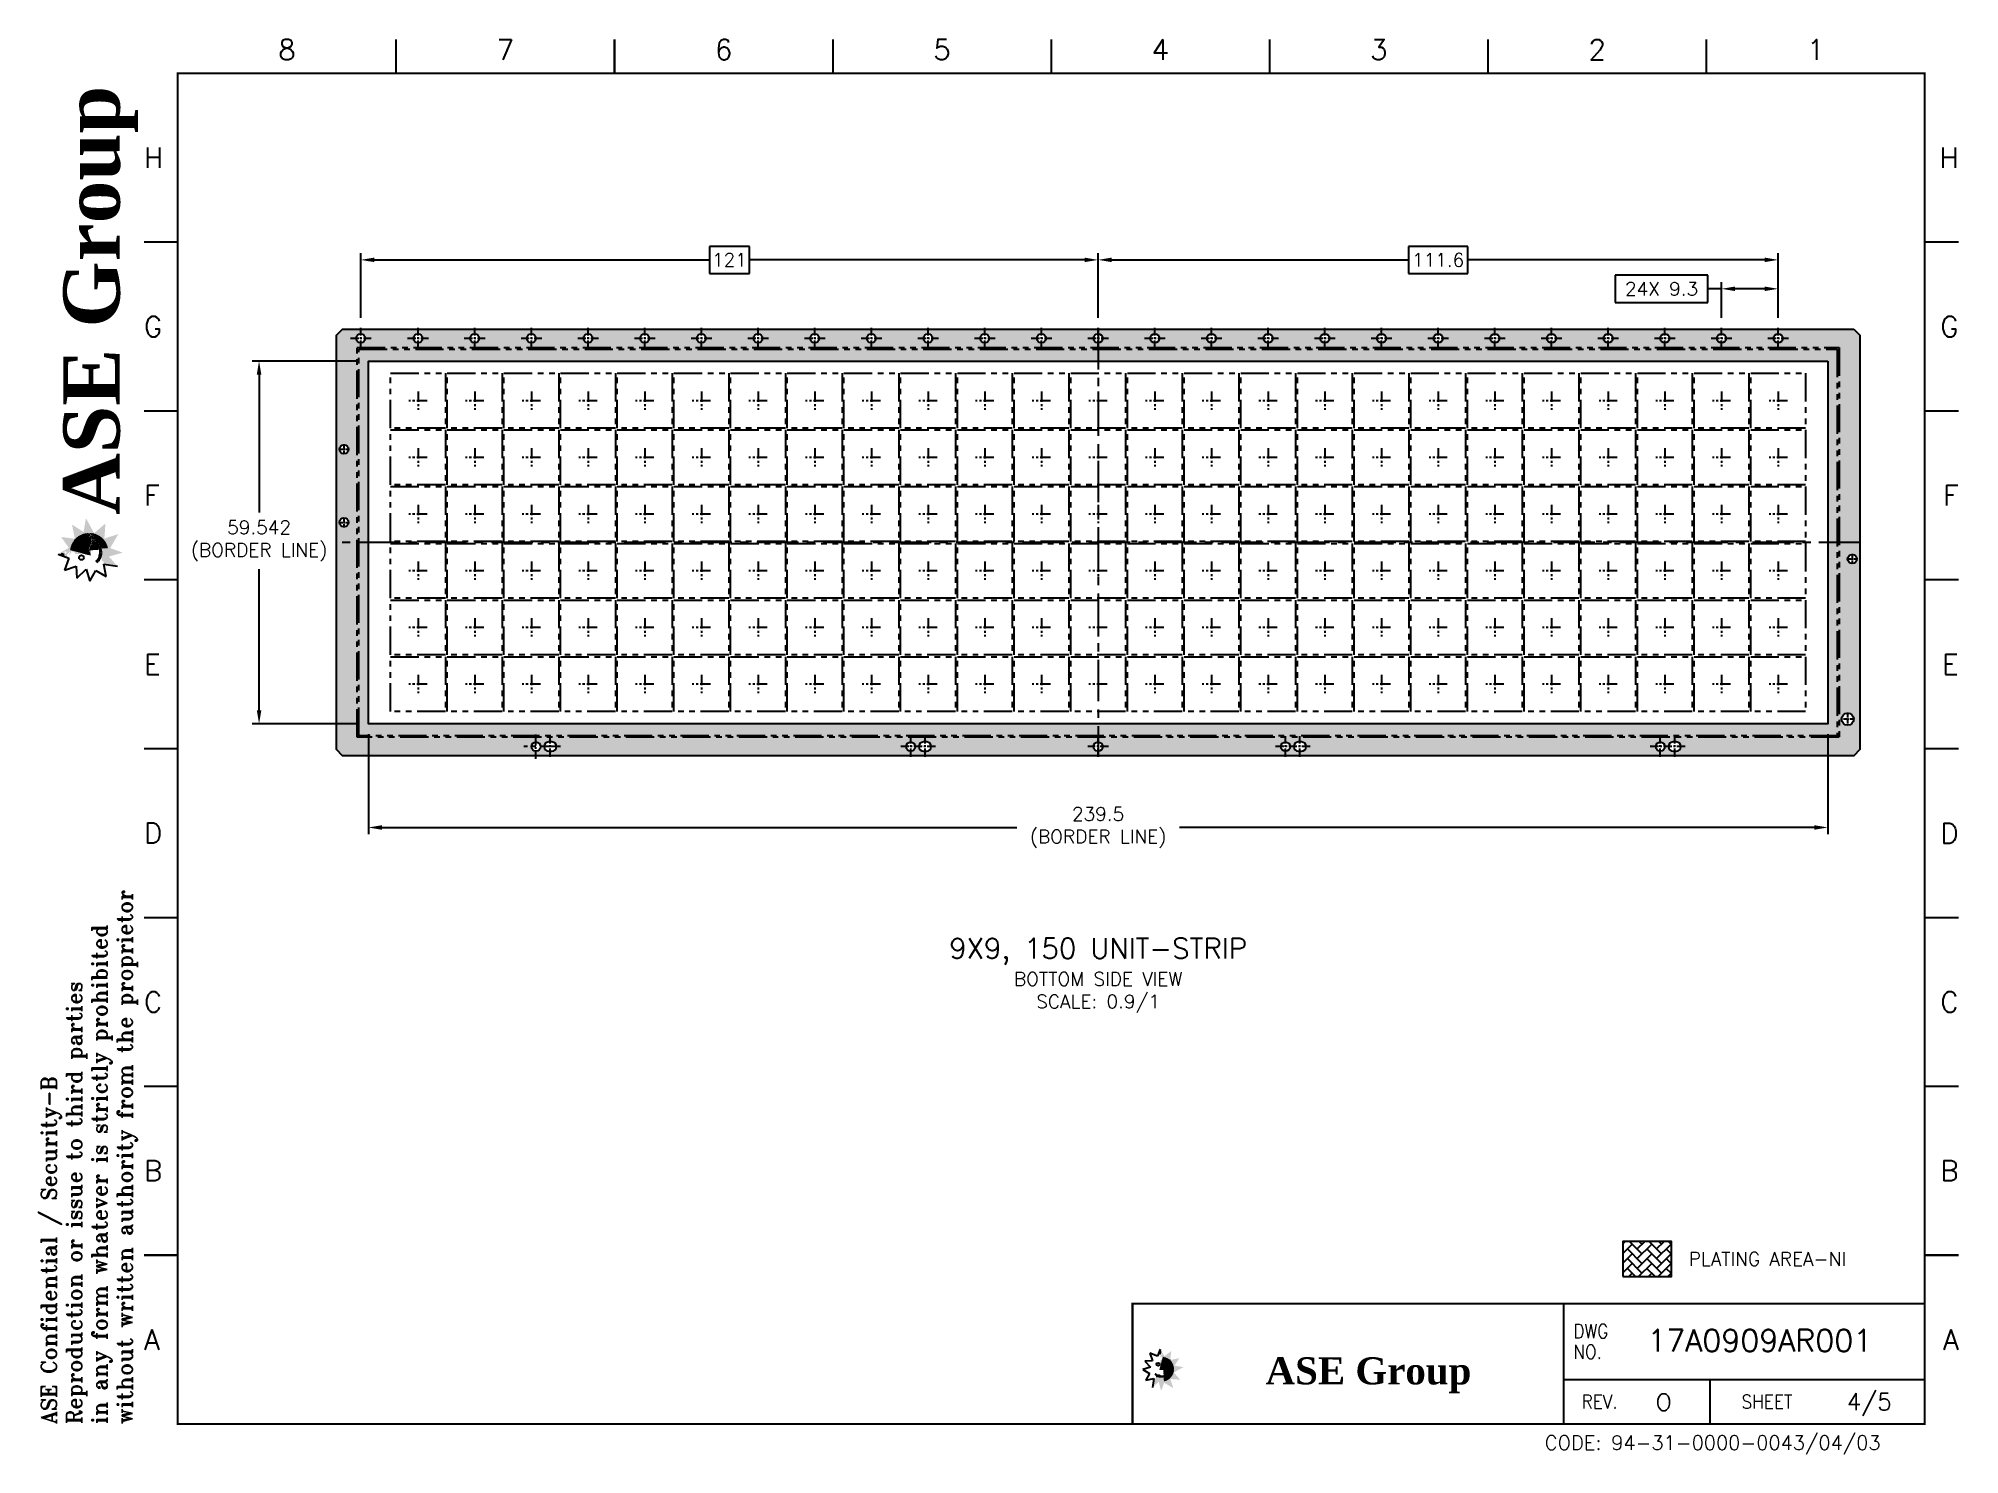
# Paper-space layout '4 (BTW view).' of a CAD drawing. Header units: millimetres. Extents: x -21 to 263, y -5 to 205.
# The model-space entities are those that its viewports show. They can reach past a viewport. Long polylines and large blocks are cut down to what shows.
import ezdxf
from ezdxf.enums import TextEntityAlignment as Align

# ---------------------------------------------------------------- set-up
doc = ezdxf.new("R2010")
doc.units = ezdxf.units.MM
doc.header["$LTSCALE"] = 0.3
doc.linetypes.add('CENTER', pattern=[14.705263, 9.190789, -1.838158, 1.838158, -1.838158])
doc.linetypes.add('PHANTOM', pattern=[2.5, 1.25, -0.25, 0.25, -0.25, 0.25, -0.25])
for name, color, linetype in [('Border Line', 4, 'Continuous'), ('CENTER', 2, 'CENTER'), ('DIM', 3, 'Continuous'), ('FORMAT', 7, 'Continuous'), ('PKG', 4, 'PHANTOM'), ('PLATING', 40, 'Continuous'), ('TEXT', 4, 'Continuous')]:
    doc.layers.add(name, color=color, linetype=linetype)
doc.layers.add('MOLD', color=1, linetype='PHANTOM', plot=False)
doc.layers.add('VPORT', color=4, linetype='Continuous', plot=False)
doc.layers.get('VPORT').freeze()
doc.styles.add('ROMANS', font='romans')
doc.styles.add('ROMANT', font='romant')
doc.styles.add('SIMPLEX', font='simplex')
doc.styles.get("Standard").update_dxf_attribs({"font": 'simplex.shx'})
doc.dimstyles.get("Standard").update_dxf_attribs({"dimscale": 0, "dimtxt": 2, "dimasz": 2, "dimexe": 1, "dimexo": 1.5, "dimgap": 1, "dimtad": 0, "dimtih": 1, "dimtoh": 1, "dimdec": 3, "dimdsep": 46, "dimtxsty": 'Standard', "dimcen": 1, "dimclrd": 256, "dimclre": 256, "dimclrt": 2, "dimadec": 0, "dimazin": 0, "dimtfac": 1, "dimtdec": 3, "dimtofl": 0, "dimtmove": 0, "dimatfit": 3, "dimfxl": 0, "dimtolj": 1, "dimtzin": 0, "dimlwd": -1, "dimlwe": -1, "dimarcsym": 0})
pattern_1 = [(0, (152.257417, -7.83374), (0.01524, 0.03048), [0, -0.03048])]
pattern_2 = [(0, (152.257417, -7.83374), (0.015875, 0.03175), [0, -0.03175])]
pattern_3 = [(0, (152.257417, -7.83374), (0.0127, 0.0254), [0, -0.0254])]
pattern_4 = [(0, (152.257417, -7.83374), (0.01397, 0.02794), [0, -0.02794])]
pattern_5 = [(90, (11.62025, 139.579948), (-0.047269075, 0.02363454), [0, -0.047269075])]
pattern_6 = [(90, (11.62025, 139.57995), (-0.04923862, 0.02461931), [0, -0.04923862])]
pattern_7 = [(90, (11.62025, 139.579948), (-0.039390896, 0.01969545), [0, -0.039390896])]
pattern_8 = [(90, (11.62025, 139.579948), (-0.043329986, 0.02166499), [0, -0.043329986])]

# ---------------------------------------------------------------- blocks, each defined once
blk = doc.blocks.new('PAGE')
at = {"layer": 'FORMAT'}
h = blk.add_hatch(dxfattribs=at)
h.set_pattern_fill('DOTS', scale=0.630254, angle=90, style=0)
h.set_pattern_definition(pattern_7)
h.paths.add_polyline_path([(-17.23, 131.01), (-16.09, 129.42), (-17.68, 128.48), (-17.38, 128.37), (-17.28, 128.52), (-17.17, 128.68), (-16.97, 128.68), (-16.91, 128.57), (-16.77, 128.57), (-16.77, 128.14), (-16.29, 127.96), (-16.24, 128.15), (-16.38, 128.15), (-16.33, 128.26), (-16.38, 128.37), (-16.24, 128.57), (-16.09, 128.66), (-15.98, 128.85), (-15.89, 128.7), (-15.96, 128.61), (-16.02, 128.52), (-16.02, 128.39), (-15.91, 128.39), (-15.89, 128.57), (-15.78, 128.63), (-15.8, 128.72), (-15.78, 128.83), (-15.76, 128.99), (-15.67, 128.99), (-15.67, 128.79), (-15.63, 128.68), (-15.52, 128.85), (-15.43, 128.88), (-15.36, 128.81), (-15.32, 128.77), (-15.25, 128.74), (-15.19, 128.68), (-15.16, 128.52), (-14.74, 128.5), (-14.24, 128.48), (-14.24, 128.57), (-14.27, 128.64), (-15.9, 129.08, -0.857176), (-10.32, 129.34), (-11.26, 129.29, -0.188594), (-11.32, 127.9), (-11.24, 127.71), (-11.1, 127.55), (-11.24, 127.55), (-11.21, 127.42), (-10.95, 127.44), (-10.93, 127.31), (-11.04, 127.2), (-10.91, 127.22), (-10.91, 127.07), (-10.71, 127.07), (-10.63, 126.94), (-8.89, 126.69), (-10.17, 128.13), (-8.13, 128.7), (-9.98, 129.38), (-8.77, 131.45), (-10.84, 130.78), (-10.68, 133.02), (-12.34, 131.58), (-13.56, 133.79), (-13.91, 131.75), (-15.62, 132.85), (-15.19, 130.75)])
h.paths.add_polyline_path([(-16.64, 128.92), (-16.53, 128.85), (-16.44, 128.79), (-16.4, 128.7), (-16.53, 128.61), (-16.53, 128.59), (-16.58, 128.52), (-16.66, 128.61), (-16.69, 128.66), (-16.75, 128.81)], flags=16)
h = blk.add_hatch(dxfattribs=at)
h.set_pattern_fill('DOTS', color=12, scale=0.756305, angle=90, style=0)
h.set_pattern_definition(pattern_5)
h.paths.add_polyline_path([(-15.9, 129.08), (-12.89, 128.26), (-12.92, 128.76), (-13.11, 128.88), (-13.11, 128.99), (-13.02, 128.96), (-13.02, 129.21), (-13.2, 129.14), (-13.18, 129.27), (-13.09, 129.27), (-13.07, 129.41), (-13.24, 129.41), (-13.22, 129.49), (-13.13, 129.52), (-13.05, 129.6), (-12.91, 129.6), (-12.8, 129.69), (-12.87, 130), (-12.8, 130.07), (-12.76, 130.36), (-12.69, 130.44), (-12.69, 130.66), (-12.74, 130.84), (-12.67, 130.88), (-12.78, 130.97), (-12.91, 130.88), (-12.85, 131), (-13.16, 131.04), (-13.02, 131.15), (-12.87, 131.22), (-12.82, 131.44), (-12.91, 131.48), (-13.02, 131.53), (-13.09, 131.46), (-13.22, 131.48), (-13.2, 131.33), (-13.33, 131.37), (-13.5, 131.58, 0.341598)])
h.paths.add_polyline_path([(-14.32, 129.76, -1), (-14.32, 129.25, -1)], flags=16)
h.paths.add_polyline_path([(-13.75, 130.22), (-13.62, 130.24), (-13.57, 130.22), (-13.57, 130.05), (-13.68, 130.13)], flags=16)
h.paths.add_polyline_path([(-13.46, 130.55), (-13.46, 130.66), (-13.33, 130.66), (-13.33, 130.51)], flags=16)
h.paths.add_polyline_path([(-13.18, 129.98), (-13.11, 130.09), (-13.05, 130), (-13.07, 129.94)], flags=16)
h = blk.add_hatch(dxfattribs=at)
h.set_pattern_fill('DOTS', color=40, scale=0.787818, angle=90, style=0)
h.set_pattern_definition(pattern_6)
h.paths.add_polyline_path([(-13.75, 130.22), (-13.68, 130.13), (-13.57, 130.05), (-13.57, 130.22), (-13.62, 130.24)])
h.paths.add_polyline_path([(-13.46, 130.66), (-13.46, 130.55), (-13.33, 130.51), (-13.33, 130.66)])
h.paths.add_polyline_path([(-13.11, 130.09), (-13.18, 129.98), (-13.07, 129.94), (-13.05, 130)])
h.paths.add_polyline_path([(-12.03, 130.66), (-12.03, 130.53), (-11.85, 130.58), (-11.9, 130.6)])
h = blk.add_hatch(dxfattribs=at)
h.set_pattern_fill('DOTS', color=30, scale=0.819331, angle=90, style=0)
h.set_pattern_definition([(90, (11.62025, 139.57995), (-0.051208165, 0.02560408), [0, -0.051208165])])
h.paths.add_polyline_path([(-12.8, 129.69), (-12.91, 129.6), (-13.05, 129.6), (-13.13, 129.52), (-13.22, 129.49), (-13.24, 129.41), (-13.07, 129.41), (-13.09, 129.27), (-13.18, 129.27), (-13.2, 129.14), (-13.02, 129.21), (-13.02, 128.96), (-13.11, 128.99), (-13.11, 128.88), (-12.92, 128.76), (-12.95, 129.18), (-12.92, 129.19), (-12.87, 129.34), (-12.6, 129.3), (-12.34, 129.27), (-12.38, 129.41), (-12.36, 129.63), (-12.36, 129.83), (-12.49, 129.94), (-12.48, 130.08, 0.016332), (-12.57, 130.12), (-12.54, 130.16), (-12.69, 130.36), (-12.63, 130.44), (-12.49, 130.44), (-12.52, 130.58), (-12.16, 130.6), (-12.07, 130.71), (-12.49, 130.69), (-12.49, 131), (-12.6, 131.11), (-12.54, 131.17), (-12.52, 131.44), (-12.65, 131.46), (-12.65, 131.57, 0.07598), (-13.5, 131.58), (-13.33, 131.37), (-13.2, 131.33), (-13.22, 131.48), (-13.09, 131.46), (-13.02, 131.53), (-12.91, 131.48), (-12.82, 131.44), (-12.87, 131.22), (-13.02, 131.15), (-13.16, 131.04), (-12.85, 131), (-12.91, 130.88), (-12.78, 130.97), (-12.67, 130.88), (-12.74, 130.84), (-12.69, 130.66), (-12.69, 130.44), (-12.76, 130.36), (-12.8, 130.07), (-12.87, 130)])
h = blk.add_hatch(dxfattribs=at)
h.set_pattern_fill('DOTS', color=42, scale=0.787818, angle=90, style=0)
h.set_pattern_definition(pattern_6)
h.paths.add_polyline_path([(-11.28, 129.29), (-10.32, 129.34, 0.31333), (-12.65, 131.57), (-12.65, 131.46), (-12.52, 131.44), (-12.54, 131.17), (-12.6, 131.11), (-12.49, 131), (-12.49, 130.69), (-12.07, 130.71), (-12.16, 130.6), (-12.52, 130.58), (-12.49, 130.44), (-12.63, 130.44), (-12.69, 130.36), (-12.54, 130.16), (-12.34, 130.4, -0.208057)])
h.paths.add_polyline_path([(-11.85, 130.58), (-12.03, 130.53), (-12.03, 130.66), (-11.9, 130.6)], flags=16)
h = blk.add_hatch(dxfattribs=at)
h.set_pattern_fill('DOTS', color=76, scale=0.756305, angle=90, style=0)
h.set_pattern_definition(pattern_5)
h.paths.add_polyline_path([(-16.97, 128.68), (-17.17, 128.68), (-17.28, 128.52), (-17.38, 128.37), (-16.77, 128.14), (-16.77, 128.57), (-16.91, 128.57)])
h = blk.add_hatch(dxfattribs=at)
h.set_pattern_fill('DOTS', scale=0.69328, angle=90, style=0)
h.set_pattern_definition(pattern_8)
h.paths.add_polyline_path([(-14.63, 129.71), (-14.74, 129.52), (-14.55, 129.39, -0.551209), (-14.32, 129.76, -0.138441), (-14.19, 129.72), (-14.21, 129.85), (-14.44, 129.87)])
h = blk.add_hatch(dxfattribs=at)
h.set_pattern_fill('DOTS', scale=0.630254, angle=90, style=0)
h.set_pattern_definition(pattern_7)
h.paths.add_polyline_path([(-14.32, 129.25, 1), (-14.32, 129.76, 1)])
h = blk.add_hatch(dxfattribs=at)
h.set_pattern_fill('DOTS', color=42, scale=0.787818, angle=90, style=0)
h.set_pattern_definition(pattern_6)
h.paths.add_polyline_path([(-12.48, 130.08), (-12.49, 129.94), (-12.36, 129.83), (-12.36, 129.63), (-12.38, 129.41), (-12.34, 129.27), (-12.6, 129.3), (-12.87, 129.34), (-12.92, 129.19), (-11.71, 129.26, 0.184125)])
h = blk.add_hatch(dxfattribs=at)
h.set_pattern_fill('DOTS', scale=0.630254, angle=90, style=0)
h.set_pattern_definition(pattern_7)
h.paths.add_polyline_path([(-11.71, 129.26), (-11.28, 129.29, 0.208057), (-12.34, 130.4), (-12.57, 130.12, -0.201062)])
h = blk.add_hatch(dxfattribs=at)
h.set_pattern_fill('DOTS', color=12, scale=0.756305, angle=90, style=0)
h.set_pattern_definition(pattern_5)
h.paths.add_polyline_path([(-11.28, 128.52), (-11.32, 128.66), (-11.37, 128.68), (-11.46, 128.63), (-11.46, 128.5)])
h.paths.add_polyline_path([(-11.52, 127.54), (-11.73, 128.14, -0.134281), (-12.23, 127.46), (-11.91, 127.14, 0.073255)])
h = blk.add_hatch(dxfattribs=at)
h.set_pattern_fill('DOTS', color=40, scale=0.787818, angle=90, style=0)
h.set_pattern_definition(pattern_6)
h.paths.add_polyline_path([(-12.1, 130.11), (-12.05, 130), (-11.92, 129.98), (-11.92, 130), (-11.96, 130.05), (-12.01, 130.09)])
h = blk.add_hatch(dxfattribs=at)
h.set_pattern_fill('DOTS', color=30, scale=0.69328, angle=90, style=0)
h.set_pattern_definition(pattern_8)
h.paths.add_polyline_path([(-11.52, 128.48), (-11.65, 128.46, -0.051444), (-11.73, 128.14), (-11.52, 127.54, 0.004412), (-11.5, 127.57), (-11.52, 127.88), (-11.59, 127.97), (-11.63, 128.3), (-11.41, 128.19), (-11.46, 128.39)])
h = blk.add_hatch(dxfattribs=at)
h.set_pattern_fill('DOTS', color=42, scale=0.787818, angle=90, style=0)
h.set_pattern_definition(pattern_6)
h.paths.add_polyline_path([(-11.72, 129.26, -0.125982), (-11.65, 128.46), (-11.52, 128.48), (-11.46, 128.39), (-11.41, 128.19), (-11.63, 128.3), (-11.59, 127.97), (-11.52, 127.88), (-11.5, 127.57, 0.240124), (-11.26, 129.29)])
h.paths.add_polyline_path([(-11.37, 128.68), (-11.32, 128.66), (-11.28, 128.52), (-11.46, 128.5), (-11.46, 128.63)], flags=16)
h = blk.add_hatch(dxfattribs=at)
h.set_pattern_fill('DOTS', scale=0.4064, style=0)
h.set_pattern_definition(pattern_3)
h.paths.add_polyline_path([(146.73, 10.77), (145.71, 10.03), (145.1, 11.06), (145.03, 10.87), (145.13, 10.8), (145.23, 10.73), (145.23, 10.6), (145.16, 10.56), (145.16, 10.48), (144.88, 10.48), (144.77, 10.16), (144.89, 10.13), (144.89, 10.22), (144.96, 10.19), (145.03, 10.22), (145.16, 10.13), (145.21, 10.03), (145.34, 9.96), (145.24, 9.91), (145.18, 9.95), (145.13, 9.99), (145.04, 9.99), (145.04, 9.92), (145.16, 9.91), (145.2, 9.84), (145.26, 9.85), (145.33, 9.84), (145.43, 9.82), (145.43, 9.76), (145.3, 9.76), (145.23, 9.74), (145.34, 9.66), (145.36, 9.61), (145.31, 9.56), (145.28, 9.54), (145.27, 9.49), (145.23, 9.45), (145.13, 9.44), (145.11, 9.17), (145.1, 8.84), (145.16, 8.84), (145.2, 8.86), (145.49, 9.91, -0.857176), (145.66, 6.31), (145.62, 6.92, -0.188594), (144.72, 6.96), (144.6, 6.9), (144.5, 6.82), (144.5, 6.9), (144.42, 6.89), (144.43, 6.72), (144.34, 6.71), (144.27, 6.78), (144.29, 6.69), (144.19, 6.69), (144.19, 6.56), (144.1, 6.52), (143.95, 5.39), (144.87, 6.22), (145.24, 4.9), (145.68, 6.09), (147.02, 5.31), (146.58, 6.65), (148.03, 6.55), (147.1, 7.62), (148.52, 8.4), (147.21, 8.63), (147.92, 9.73), (146.56, 9.45)])
h.paths.add_polyline_path([(145.38, 10.39), (145.34, 10.32), (145.3, 10.26), (145.24, 10.23), (145.18, 10.32), (145.17, 10.32), (145.13, 10.35), (145.18, 10.4), (145.21, 10.42), (145.31, 10.46)], flags=16)
h = blk.add_hatch(dxfattribs=at)
h.set_pattern_fill('DOTS', color=76, scale=0.48768, style=0)
h.set_pattern_definition(pattern_1)
h.paths.add_polyline_path([(145.23, 10.6), (145.23, 10.73), (145.13, 10.8), (145.03, 10.87), (144.88, 10.48), (145.16, 10.48), (145.16, 10.56)])
h = blk.add_hatch(dxfattribs=at)
h.set_pattern_fill('DOTS', color=12, scale=0.48768, style=0)
h.set_pattern_definition(pattern_1)
h.paths.add_polyline_path([(145.49, 9.91), (144.96, 7.97), (145.28, 7.99), (145.36, 8.11), (145.43, 8.11), (145.41, 8.06), (145.57, 8.06), (145.53, 8.17), (145.61, 8.16), (145.61, 8.1), (145.7, 8.09), (145.7, 8.2), (145.75, 8.18), (145.77, 8.13), (145.83, 8.07), (145.83, 7.99), (145.88, 7.91), (146.08, 7.96), (146.12, 7.91), (146.31, 7.89), (146.37, 7.84), (146.51, 7.84), (146.62, 7.87), (146.65, 7.83), (146.71, 7.9), (146.65, 7.99), (146.72, 7.94), (146.75, 8.14), (146.82, 8.06), (146.86, 7.96), (147.01, 7.93), (147.04, 7.99), (147.06, 8.06), (147.02, 8.1), (147.04, 8.18), (146.94, 8.17), (146.96, 8.26), (147.1, 8.37, 0.341598)])
h.paths.add_polyline_path([(145.92, 8.9, -1), (145.6, 8.9, -1)], flags=16)
h.paths.add_polyline_path([(146.22, 8.53), (146.24, 8.44), (146.22, 8.41), (146.11, 8.41), (146.17, 8.48)], flags=16)
h.paths.add_polyline_path([(146.44, 8.34), (146.51, 8.34), (146.51, 8.26), (146.41, 8.26)], flags=16)
h.paths.add_polyline_path([(146.07, 8.16), (146.14, 8.11), (146.08, 8.07), (146.04, 8.09)], flags=16)
h = blk.add_hatch(dxfattribs=at)
h.set_pattern_fill('DOTS', scale=0.4064, style=0)
h.set_pattern_definition(pattern_3)
h.paths.add_polyline_path([(145.6, 8.9, 1), (145.92, 8.9, 1)])
h = blk.add_hatch(dxfattribs=at)
h.set_pattern_fill('DOTS', scale=0.44704, style=0)
h.set_pattern_definition(pattern_4)
h.paths.add_polyline_path([(145.9, 9.1), (145.77, 9.17), (145.69, 9.04, -0.551209), (145.92, 8.9, -0.138441), (145.9, 8.81), (145.98, 8.82), (146, 8.97)])
h = blk.add_hatch(dxfattribs=at)
h.set_pattern_fill('DOTS', color=40, scale=0.508, style=0)
h.set_pattern_definition(pattern_2)
h.paths.add_polyline_path([(146.22, 8.53), (146.17, 8.48), (146.11, 8.41), (146.22, 8.41), (146.24, 8.44)])
h.paths.add_polyline_path([(146.51, 8.34), (146.44, 8.34), (146.41, 8.26), (146.51, 8.26)])
h.paths.add_polyline_path([(146.14, 8.11), (146.07, 8.16), (146.04, 8.09), (146.08, 8.07)])
h.paths.add_polyline_path([(146.51, 7.42), (146.42, 7.42), (146.45, 7.3), (146.47, 7.33)])
h = blk.add_hatch(dxfattribs=at)
h.set_pattern_fill('DOTS', color=12, scale=0.48768, style=0)
h.set_pattern_definition(pattern_1)
h.paths.add_polyline_path([(145.13, 6.93), (145.21, 6.96), (145.23, 6.99), (145.2, 7.05), (145.11, 7.05)])
h.paths.add_polyline_path([(144.49, 7.09), (144.88, 7.22, -0.134281), (144.44, 7.55), (144.24, 7.34, 0.073255)])
h = blk.add_hatch(dxfattribs=at)
h.set_pattern_fill('DOTS', color=30, scale=0.44704, style=0)
h.set_pattern_definition(pattern_4)
h.paths.add_polyline_path([(145.1, 7.09), (145.09, 7.17, -0.051444), (144.88, 7.22), (144.49, 7.09, 0.004412), (144.51, 7.07), (144.71, 7.09), (144.77, 7.13), (144.99, 7.16), (144.91, 7.02), (145.04, 7.05)])
h = blk.add_hatch(dxfattribs=at)
h.set_pattern_fill('DOTS', color=42, scale=0.508, style=0)
h.set_pattern_definition(pattern_2)
h.paths.add_polyline_path([(145.6, 7.22, -0.125982), (145.09, 7.17), (145.1, 7.09), (145.04, 7.05), (144.91, 7.02), (144.99, 7.16), (144.77, 7.13), (144.71, 7.09), (144.51, 7.07, 0.240124), (145.62, 6.92)])
h.paths.add_polyline_path([(145.23, 6.99), (145.21, 6.96), (145.13, 6.93), (145.11, 7.05), (145.2, 7.05)], flags=16)
h = blk.add_hatch(dxfattribs=at)
h.set_pattern_fill('DOTS', color=30, scale=0.52832, style=0)
h.set_pattern_definition([(0, (152.257417, -7.83374), (0.01651, 0.03302), [0, -0.03302])])
h.paths.add_polyline_path([(145.88, 7.91), (145.83, 7.99), (145.83, 8.07), (145.77, 8.13), (145.75, 8.18), (145.7, 8.2), (145.7, 8.09), (145.61, 8.1), (145.61, 8.16), (145.53, 8.17), (145.57, 8.06), (145.41, 8.06), (145.43, 8.11), (145.36, 8.11), (145.28, 7.99), (145.55, 8.01), (145.56, 7.99), (145.65, 7.96), (145.63, 7.79), (145.61, 7.62), (145.7, 7.64), (145.84, 7.63), (145.97, 7.63), (146.04, 7.72), (146.13, 7.7, 0.016332), (146.16, 7.76), (146.18, 7.74), (146.31, 7.84), (146.37, 7.8), (146.37, 7.72), (146.45, 7.73), (146.47, 7.5), (146.54, 7.45), (146.52, 7.72), (146.72, 7.72), (146.79, 7.79), (146.84, 7.74), (147.01, 7.73), (147.02, 7.81), (147.09, 7.82, 0.07598), (147.1, 8.37), (146.96, 8.26), (146.94, 8.17), (147.04, 8.18), (147.02, 8.1), (147.06, 8.06), (147.04, 7.99), (147.01, 7.93), (146.86, 7.96), (146.82, 8.06), (146.75, 8.14), (146.72, 7.94), (146.65, 7.99), (146.71, 7.9), (146.65, 7.83), (146.62, 7.87), (146.51, 7.84), (146.37, 7.84), (146.31, 7.89), (146.12, 7.91), (146.08, 7.96)])
h = blk.add_hatch(dxfattribs=at)
h.set_pattern_fill('DOTS', color=42, scale=0.508, style=0)
h.set_pattern_definition(pattern_2)
h.paths.add_polyline_path([(146.13, 7.7), (146.04, 7.72), (145.97, 7.63), (145.84, 7.63), (145.7, 7.64), (145.61, 7.62), (145.63, 7.79), (145.65, 7.96), (145.56, 7.99), (145.6, 7.21, 0.184125)])
h = blk.add_hatch(dxfattribs=at)
h.set_pattern_fill('DOTS', scale=0.4064, style=0)
h.set_pattern_definition(pattern_3)
h.paths.add_polyline_path([(145.6, 7.21), (145.62, 6.93, 0.208057), (146.34, 7.62), (146.16, 7.76, -0.201062)])
h = blk.add_hatch(dxfattribs=at)
h.set_pattern_fill('DOTS', color=42, scale=0.508, style=0)
h.set_pattern_definition(pattern_2)
h.paths.add_polyline_path([(145.62, 6.93), (145.66, 6.31, 0.31333), (147.09, 7.82), (147.02, 7.81), (147.01, 7.73), (146.84, 7.74), (146.79, 7.79), (146.72, 7.72), (146.52, 7.72), (146.54, 7.45), (146.47, 7.5), (146.45, 7.73), (146.37, 7.72), (146.37, 7.8), (146.31, 7.84), (146.18, 7.74), (146.34, 7.62, -0.208057)])
h.paths.add_polyline_path([(146.45, 7.3), (146.42, 7.42), (146.51, 7.42), (146.47, 7.33)], flags=16)
h = blk.add_hatch(dxfattribs=at)
h.set_pattern_fill('DOTS', color=40, scale=0.508, style=0)
h.set_pattern_definition(pattern_2)
h.paths.add_polyline_path([(146.15, 7.46), (146.08, 7.43), (146.07, 7.35), (146.08, 7.35), (146.11, 7.37), (146.14, 7.4)])
at = {"layer": 'FORMAT', "color": 7}
for p, q in [((-15.19, 130.75), (-15.2, 130.75)), ((-17.68, 128.48), (-16.07, 127.88)), ((-16.07, 127.88), (-16.75, 126.11)), ((-16.75, 126.11), (-15, 126.72)), ((-15, 126.72), (-14.9, 124.93)), ((-14.9, 124.93), (-13.52, 126.27)), ((-13.52, 126.27), (-13.01, 124.48)), ((-13.01, 124.48), (-12.12, 126.05)), ((-12.12, 126.05), (-10.56, 125.19)), ((-10.94, 126.98), (-8.89, 126.69)), ((-10.56, 125.19), (-10.94, 126.98)), ((-8.89, 126.69), (-8.9, 126.69)), ((143.97, 9.33), (142.81, 9.27)), ((142.81, 9.27), (143.68, 8.38)), ((143.57, 10.46), (143.97, 9.33)), ((144.71, 10.02), (143.57, 10.46)), ((145.1, 11.06), (144.71, 10.02)), ((146.56, 9.45), (146.57, 9.46)), ((143.68, 8.38), (142.52, 8.05)), ((142.52, 8.05), (143.53, 7.47)), ((143.53, 7.47), (142.98, 6.47)), ((142.98, 6.47), (144.13, 6.71)), ((144.13, 6.71), (143.95, 5.39)), ((143.95, 5.39), (143.95, 5.4))]:
    blk.add_line(p, q, dxfattribs=at)
at = {"layer": 'FORMAT'}
for p, q in [((141, 17.78), (141, 0)), ((204.66, 17.78), (204.66, 0)), ((204.66, 6.6), (258, 6.6)), ((226.25, 6.6), (226.25, 0))]:
    blk.add_line(p, q, dxfattribs=at)
at = {"layer": 'FORMAT', "const_width": 0.3}
for points in [[(32.25, 199.5), (32.25, 204.5)], [(64.5, 199.5), (64.5, 204.5)], [(96.75, 199.5), (96.75, 204.5)], [(129, 199.5), (129, 204.5)], [(161.25, 199.5), (161.25, 204.5)], [(193.5, 199.5), (193.5, 204.5)], [(225.75, 199.5), (225.75, 204.5)], [(0, 174.56), (-5, 174.56)], [(258, 174.56), (263, 174.56)], [(0, 149.62), (-5, 149.62)], [(258, 149.62), (263, 149.62)], [(0, 124.69), (-5, 124.69)], [(258, 124.69), (263, 124.69)], [(0, 99.75), (-5, 99.75)], [(258, 99.75), (263, 99.75)], [(0, 74.81), (-5, 74.81)], [(258, 74.81), (263, 74.81)], [(0, 49.87), (-5, 49.87)], [(258, 49.87), (263, 49.87)], [(0, 24.94), (-5, 24.94)], [(258, 24.94), (263, 24.94)], [(258, 17.78), (141, 17.78), (141, 0)]]:
    blk.add_lwpolyline(points, dxfattribs=at)
blk.add_lwpolyline([(0, 0), (258, 0), (258, 199.5), (0, 199.5)], close=True, dxfattribs=at)
at = {"layer": 'FORMAT', "color": 7}
for centre, radius in [((-14.23, 127.97), 0.34), ((144.77, 8.83), 0.219)]:
    blk.add_circle(centre, radius, dxfattribs=at)
at = {"color": 3, "ltscale": 0.02, "insert": (-20.15, 0), "char_height": 1.6, "width": 105.763, "attachment_point": 1, "rotation": 90, "style": 'ROMANT'}
blk.add_mtext('{\\H1.4x;ASE Confidential / Security-B     \\PReproduction or issue to third parties\\Pin any form whatever is strictly prohibited\\fTimes New Roman|b0|i1|c238|p18;\\H0.7143x;\\P\\Fromant|c136;\\H1.4x;without written authority from the proprietor}', dxfattribs=at)
at = {"insert": (201.89, -1.71), "char_height": 2.1, "width": 57.9196, "attachment_point": 1}
blk.add_mtext('CODE: 94-31-0000-0043/04/03', dxfattribs=at)
at = {"layer": 'FORMAT', "style": 'SIMPLEX'}
for s, p in [('8', (16.12, 204.5)), ('7', (48.38, 204.5)), ('6', (80.62, 204.5)), ('5', (112.88, 204.5)), ('4', (145.12, 204.5)), ('3', (177.38, 204.5)), ('2', (209.62, 204.5)), ('1', (241.88, 204.5))]:
    blk.add_text(s, height=3, dxfattribs=at).set_placement(p, align=Align.TOP_CENTER)
for s, p in [('H', (-5, 187.03)), ('G', (-5, 162.09)), ('F', (-5, 137.16)), ('E', (-5, 112.22)), ('D', (-5, 87.28)), ('C', (-5, 62.34)), ('B', (-5, 37.41)), ('A', (-5, 12.47))]:
    blk.add_text(s, height=3, dxfattribs=at).set_placement(p, align=Align.MIDDLE_LEFT)
for s, p in [('H', (263, 187.03)), ('G', (263, 162.09)), ('F', (263, 137.16)), ('E', (263, 112.22)), ('D', (263, 87.24)), ('C', (263, 62.34)), ('B', (263, 37.41)), ('A', (263, 12.47))]:
    blk.add_text(s, height=3, dxfattribs=at).set_placement(p, align=Align.MIDDLE_RIGHT)
at = {"layer": 'FORMAT', "style": 'SIMPLEX', "width": 0.9}
for s, p in [('DWG', (206.1, 12.7)), ('NO.', (206.1, 9.65)), ('REV.', (207.32, 2.29)), ('SHEET', (230.95, 2.29))]:
    blk.add_text(s, height=2.032, dxfattribs=at).set_placement(p)
at = {"layer": 'FORMAT', "color": 3, "insert": (-11.39, 165.97), "char_height": 8.3407, "attachment_point": 5, "rotation": 90, "line_spacing_factor": 1.5, "style": 'ROMANS'}
blk.add_mtext('{\\fTimes New Roman|b1|i0|c0|p18;ASE Group}', dxfattribs=at)
at = {"layer": 'FORMAT', "color": 7, "insert": (175.85, 7.21), "char_height": 4.0005, "attachment_point": 5, "line_spacing_factor": 1.5}
blk.add_mtext('{\\fTimes New Roman|b1|i0|c0|p18;ASE Group}', dxfattribs=at)
at = {"layer": 'FORMAT', "style": 'SIMPLEX', "flags": 8}
blk.add_attdef('SHEET', text='', height=2.5, dxfattribs=at).set_placement((249.82, 3.3), align=Align.MIDDLE_CENTER)
blk = doc.blocks.new('DWG')
at = {"layer": 'FORMAT'}
blk.add_text('17A0909AR001', height=3.2694, dxfattribs=at).set_placement((217.03, 10.7))
blk = doc.blocks.new('REV')
at = {"layer": 'FORMAT', "insert": (218.27, 4.47), "char_height": 2.5, "width": 15.2802, "attachment_point": 1}
blk.add_mtext('O', dxfattribs=at)
blk = doc.blocks.new('*D9')
at = {"layer": 'DEFPOINTS', "color": 0, "linetype": 'ByBlock', "ltscale": 0.05}
for p in [(936.21, 92.07), (815.21, 80.9), (936.21, 80.9)]:
    blk.add_point(p, dxfattribs=at)
at = {"layer": 'DIM', "ltscale": 0.05}
for p, q in [((815.21, 82.57), (815.21, 93.18)), ((817.44, 92.07), (872.43, 92.07)), ((933.99, 92.07), (878.99, 92.07)), ((936.21, 82.57), (936.21, 93.18))]:
    blk.add_line(p, q, dxfattribs=at)
at = {"layer": 'DIM', "linetype": 'ByBlock', "ltscale": 0.05}
for p, q in [((878.99, 94.29), (872.43, 94.29)), ((872.43, 94.29), (872.43, 89.84)), ((878.99, 89.84), (878.99, 94.29)), ((872.43, 89.84), (878.99, 89.84))]:
    blk.add_line(p, q, dxfattribs=at)
for points in [[(817.44, 92.44), (817.44, 91.7), (815.21, 92.07)], [(933.99, 92.44), (933.99, 91.7), (936.21, 92.07)]]:
    blk.add_solid(points, dxfattribs=at)
at = {"layer": 'DIM', "color": 2, "linetype": 'ByBlock', "ltscale": 0.05, "insert": (875.71, 92.07), "char_height": 2.222, "attachment_point": 5}
blk.add_mtext('\\A1;121', dxfattribs=at)
blk = doc.blocks.new('*D10')
at = {"layer": 'DEFPOINTS', "color": 0, "ltscale": 0.05}
for p in [(1047.81, 92.07), (936.21, 80.9), (1047.81, 80.9)]:
    blk.add_point(p, dxfattribs=at)
at = {"layer": 'DIM', "ltscale": 0.05}
for p, q in [((936.21, 82.57), (936.21, 93.18)), ((938.44, 92.07), (987.15, 92.07)), ((996.88, 94.29), (987.15, 94.29)), ((987.15, 94.29), (987.15, 89.84)), ((996.88, 89.84), (996.88, 94.29)), ((1045.59, 92.07), (996.88, 92.07)), ((1047.81, 82.57), (1047.81, 93.18)), ((987.15, 89.84), (996.88, 89.84))]:
    blk.add_line(p, q, dxfattribs=at)
for points in [[(938.44, 92.44), (938.44, 91.7), (936.21, 92.07)], [(1045.59, 92.44), (1045.59, 91.7), (1047.81, 92.07)]]:
    blk.add_solid(points, dxfattribs=at)
at = {"layer": 'DIM', "color": 2, "ltscale": 0.05, "insert": (992.01, 92.07), "char_height": 2.222, "attachment_point": 5}
blk.add_mtext('\\A1;111.6', dxfattribs=at)
blk = doc.blocks.new('*D11')
at = {"layer": 'DEFPOINTS', "color": 0, "ltscale": 0.05}
for p in [(1038.51, 87.32), (1038.51, 80.9), (1047.81, 80.9)]:
    blk.add_point(p, dxfattribs=at)
at = {"layer": 'DIM', "ltscale": 0.05}
for p, q in [((1036.29, 89.54), (1021.05, 89.54)), ((1021.05, 89.54), (1021.05, 85.1)), ((1036.29, 85.1), (1036.29, 89.54)), ((1038.51, 82.57), (1038.51, 88.43)), ((1047.81, 82.57), (1047.81, 88.43)), ((1038.51, 87.32), (1036.29, 87.32)), ((1045.59, 87.32), (1040.74, 87.32)), ((1021.05, 85.1), (1036.29, 85.1))]:
    blk.add_line(p, q, dxfattribs=at)
for points in [[(1040.74, 87.69), (1040.74, 86.95), (1038.51, 87.32)], [(1045.59, 87.69), (1045.59, 86.95), (1047.81, 87.32)]]:
    blk.add_solid(points, dxfattribs=at)
at = {"layer": 'DIM', "color": 2, "ltscale": 0.05, "insert": (1028.67, 87.32), "char_height": 2.2222, "attachment_point": 5}
blk.add_mtext('\\A1;24X 9.3', dxfattribs=at)
blk = doc.blocks.new('*D33')
at = {"layer": 'DEFPOINTS', "color": 0, "ltscale": 0.1}
for p in [(816.46, 75.47), (798.53, 15.93), (816.46, 15.93)]:
    blk.add_point(p, dxfattribs=at)
at = {"layer": 'DIM', "ltscale": 0.1}
for p, q in [((814.8, 75.47), (797.42, 75.47)), ((798.53, 73.25), (798.53, 50.61)), ((798.53, 18.15), (798.53, 41.3)), ((814.8, 15.93), (797.42, 15.93))]:
    blk.add_line(p, q, dxfattribs=at)
for points in [[(798.16, 73.25), (798.9, 73.25), (798.53, 75.47)], [(798.16, 18.15), (798.9, 18.15), (798.53, 15.93)]]:
    blk.add_solid(points, dxfattribs=at)
at = {"layer": 'DIM', "color": 2, "ltscale": 0.1, "insert": (798.53, 45.95), "char_height": 2.2222, "attachment_point": 5}
blk.add_mtext('\\A1;59.542\\P(BORDER LINE)', dxfattribs=at)
blk = doc.blocks.new('*D40')
at = {"layer": 'DEFPOINTS', "color": 0, "ltscale": 0.05}
for p in [(816.46, 15.93), (1055.96, 15.93), (816.46, -1.08)]:
    blk.add_point(p, dxfattribs=at)
at = {"layer": 'DIM', "ltscale": 0.05}
for p, q in [((816.46, 14.26), (816.46, -2.19)), ((1055.96, 14.26), (1055.96, -2.19)), ((818.69, -1.08), (922.88, -1.08)), ((1053.74, -1.08), (949.55, -1.08))]:
    blk.add_line(p, q, dxfattribs=at)
for points in [[(818.69, -0.71), (818.69, -1.45), (816.46, -1.08)], [(1053.74, -0.71), (1053.74, -1.45), (1055.96, -1.08)]]:
    blk.add_solid(points, dxfattribs=at)
at = {"layer": 'DIM', "color": 2, "ltscale": 0.05, "insert": (936.21, -1.08), "char_height": 2.2222, "attachment_point": 5}
blk.add_mtext('\\A1;239.5\\P(BORDER LINE)', dxfattribs=at)
blk = doc.blocks.new('9X9')
at = {"layer": 'CENTER', "ltscale": 0.5}
for p, q in [((-1.5, 0), (1.5, 0)), ((0, 1.5), (0, -1.5))]:
    blk.add_line(p, q, dxfattribs=at)
at = {"layer": 'PKG', "ltscale": 10}
blk.add_lwpolyline([(4.5, -4.5), (4.5, 4.5), (-4.5, 4.5), (-4.5, -4.5)], close=True, dxfattribs=at)

msp = doc.modelspace()

# ---------------------------------------------------------------- hatches: boundary and pattern name
at = {"layer": 'PLATING', "ltscale": 0.05}
h = msp.add_hatch(dxfattribs=at)
h.set_pattern_fill('AR-HBONE', color=6, scale=0.01, style=0)
h.paths.add_polyline_path([(1061.2129, 79.7024), (1060.2129, 80.7024), (812.2129, 80.7024), (811.2129, 79.7024), (811.2129, 11.7024), (812.2129, 10.7024), (1060.2129, 10.7024), (1061.2129, 11.7024)])
h.paths.add_polyline_path([(1055.9629, 75.4734), (1055.9629, 15.9314), (816.4629, 15.9314), (816.4629, 75.4734)], flags=16)
h.paths.add_polyline_path([(963.3629, 79.2024, -1), (964.8629, 79.2024, -1)], flags=16)
h.paths.add_polyline_path([(972.6629, 79.2024, -1), (974.1629, 79.2024, -1)], flags=16)
h.paths.add_polyline_path([(954.0629, 79.2024, -1), (955.5629, 79.2024, -1)], flags=16)
h.paths.add_polyline_path([(983.4629, 79.2024, -1), (981.9629, 79.2024, -1)], flags=16)
h.paths.add_polyline_path([(944.7629, 79.2024, -1), (946.2629, 79.2024, -1)], flags=16)
h.paths.add_polyline_path([(992.7629, 79.2024, -1), (991.2629, 79.2024, -1)], flags=16)
h.paths.add_polyline_path([(935.4629, 79.2024, -1), (936.9629, 79.2024, -1)], flags=16)
h.paths.add_polyline_path([(1002.0629, 79.2024, -1), (1000.5629, 79.2024, -1)], flags=16)
h.paths.add_polyline_path([(926.1629, 79.2024, -1), (927.6629, 79.2024, -1)], flags=16)
h.paths.add_polyline_path([(1011.3629, 79.2024, -1), (1009.8629, 79.2024, -1)], flags=16)
h.paths.add_polyline_path([(916.8629, 79.2024, -1), (918.3629, 79.2024, -1)], flags=16)
h.paths.add_polyline_path([(1020.6629, 79.2024, -1), (1019.1629, 79.2024, -1)], flags=16)
h.paths.add_polyline_path([(907.5629, 79.2024, -1), (909.0629, 79.2024, -1)], flags=16)
h.paths.add_polyline_path([(1029.9629, 79.2024, -1), (1028.4629, 79.2024, -1)], flags=16)
h.paths.add_polyline_path([(967.7129, 12.2024, -1), (966.2129, 12.2024, -1)], flags=16)
h.paths.add_polyline_path([(969.0589, 12.9524), (969.5909, 12.9524, -1), (969.5909, 11.4524), (969.0589, 11.4524, -1)], flags=16)
h.paths.add_polyline_path([(898.2629, 79.2024, -1), (899.7629, 79.2024, -1)], flags=16)
h.paths.add_polyline_path([(1039.2629, 79.2024, -1), (1037.7629, 79.2024, -1)], flags=16)
h.paths.add_polyline_path([(936.9629, 12.2024, -1), (935.4629, 12.2024, -1)], flags=16)
h.paths.add_polyline_path([(888.9629, 79.2024, -1), (890.4629, 79.2024, -1)], flags=16)
h.paths.add_polyline_path([(1048.5629, 79.2024, -1), (1047.0629, 79.2024, -1)], flags=16)
h.paths.add_polyline_path([(879.6629, 79.2024, -1), (881.1629, 79.2024, -1)], flags=16)
h.paths.add_polyline_path([(908.0909, 11.4524), (907.5589, 11.4524, -1), (907.5589, 12.9524), (908.0909, 12.9524, -1)], flags=16)
h.paths.add_polyline_path([(1029.2129, 12.2024, -1), (1027.7129, 12.2024, -1)], flags=16)
h.paths.add_polyline_path([(906.2129, 12.2024, -1), (904.7129, 12.2024, -1)], flags=16)
h.paths.add_polyline_path([(1030.5589, 12.9524), (1031.0909, 12.9524, -1), (1031.0909, 11.4524), (1030.5589, 11.4524, -1)], flags=16)
h.paths.add_polyline_path([(870.3629, 79.2024, -1), (871.8629, 79.2024, -1)], flags=16)
h.paths.add_polyline_path([(1060.7129, 42.9904, -1), (1059.2129, 42.9904, -1)], flags=16)
h.paths.add_polyline_path([(861.0629, 79.2024, -1), (862.5629, 79.2024, -1)], flags=16)
h.paths.add_polyline_path([(1060.2129, 16.7024, -1), (1058.2129, 16.7024, -1)], flags=16)
h.paths.add_polyline_path([(851.7629, 79.2024, -1), (853.2629, 79.2024, -1)], flags=16)
h.paths.add_polyline_path([(842.4629, 79.2024, -1), (843.9629, 79.2024, -1)], flags=16)
h.paths.add_polyline_path([(833.1629, 79.2024, -1), (834.6629, 79.2024, -1)], flags=16)
h.paths.add_polyline_path([(846.5909, 11.4524), (846.0589, 11.4524, -1), (846.0589, 12.9524), (846.5909, 12.9524, -1)], flags=16)
h.paths.add_polyline_path([(844.7129, 12.2024, -1), (843.2129, 12.2024, -1)], flags=16)
h.paths.add_polyline_path([(823.8629, 79.2024, -1), (825.3629, 79.2024, -1)], flags=16)
h.paths.add_polyline_path([(814.4629, 79.2024, -1), (815.9629, 79.2024, -1)], flags=16)
h.paths.add_polyline_path([(811.7129, 60.9904, -1), (813.2129, 60.9904, -1)], flags=16)
h.paths.add_polyline_path([(813.2129, 48.9904, -1), (811.7129, 48.9904, -1)], flags=16)

# ---------------------------------------------------------------- linework, layer by layer
at = {"ltscale": 0.5}
msp.add_lwpolyline([(1060.2129, 80.7024), (1061.2129, 79.7024), (1061.2129, 11.7024), (1060.2129, 10.7024), (812.2129, 10.7024), (811.2129, 11.7024), (811.2129, 79.7024), (812.2129, 80.7024)], close=True, dxfattribs=at)
at = {"ltscale": 0.05}
for points in [[(846.5909, 11.4524, 1), (846.5909, 12.9524), (846.0589, 12.9524, 1), (846.0589, 11.4524)], [(908.0909, 11.4524, 1), (908.0909, 12.9524), (907.5589, 12.9524, 1), (907.5589, 11.4524)], [(969.5909, 11.4524, 1), (969.5909, 12.9524), (969.0589, 12.9524, 1), (969.0589, 11.4524)], [(1031.0909, 11.4524, 1), (1031.0909, 12.9524), (1030.5589, 12.9524, 1), (1030.5589, 11.4524)]]:
    msp.add_lwpolyline(points, format="xyb", close=True, dxfattribs=at)
for centre in [(815.2129, 79.2024), (824.6129, 79.2024), (833.9129, 79.2024), (843.2129, 79.2024), (852.5129, 79.2024), (861.8129, 79.2024), (871.1129, 79.2024), (880.4129, 79.2024), (889.7129, 79.2024), (899.0129, 79.2024), (908.3129, 79.2024), (917.6129, 79.2024), (926.9129, 79.2024), (936.2129, 79.2024), (945.5129, 79.2024), (954.8129, 79.2024), (964.1129, 79.2024), (973.4129, 79.2024), (982.7129, 79.2024), (992.0129, 79.2024), (1001.3129, 79.2024), (1010.6129, 79.2024), (1019.9129, 79.2024), (1029.2129, 79.2024), (1038.5129, 79.2024), (1047.8129, 79.2024), (843.9629, 12.2024), (905.4629, 12.2024), (936.2129, 12.2024), (966.9629, 12.2024), (1028.4629, 12.2024)]:
    msp.add_circle(centre, 0.75)
for centre, radius in [((812.4629, 60.9904), 0.75), ((812.4629, 48.9904), 0.75), ((1059.9629, 42.9904), 0.75), ((1059.2129, 16.7024), 1)]:
    msp.add_circle(centre, radius, dxfattribs=at)
at = {"layer": 'Border Line'}
msp.add_lwpolyline([(1055.9629, 75.4734), (1055.9629, 15.9314), (816.4629, 15.9314), (816.4629, 75.4734), (1055.9629, 75.4734)], dxfattribs=at)
at = {"layer": 'CENTER', "ltscale": 0.4}
for p, q in [((813.5129, 79.2024), (816.9129, 79.2024)), ((815.2129, 77.5024), (815.2129, 80.9024)), ((822.9129, 79.2024), (826.3129, 79.2024)), ((824.6129, 77.5024), (824.6129, 80.9024)), ((832.2129, 79.2024), (835.6129, 79.2024)), ((833.9129, 77.5024), (833.9129, 80.9024)), ((841.5129, 79.2024), (844.9129, 79.2024)), ((843.2129, 77.5024), (843.2129, 80.9024)), ((850.8129, 79.2024), (854.2129, 79.2024)), ((852.5129, 77.5024), (852.5129, 80.9024)), ((860.1129, 79.2024), (863.5129, 79.2024)), ((861.8129, 77.5024), (861.8129, 80.9024)), ((869.4129, 79.2024), (872.8129, 79.2024)), ((871.1129, 77.5024), (871.1129, 80.9024)), ((878.7129, 79.2024), (882.1129, 79.2024)), ((880.4129, 77.5024), (880.4129, 80.9024)), ((888.0129, 79.2024), (891.4129, 79.2024)), ((889.7129, 77.5024), (889.7129, 80.9024)), ((897.3129, 79.2024), (900.7129, 79.2024)), ((899.0129, 77.5024), (899.0129, 80.9024)), ((906.6129, 79.2024), (910.0129, 79.2024)), ((908.3129, 77.5024), (908.3129, 80.9024)), ((915.9129, 79.2024), (919.3129, 79.2024)), ((917.6129, 77.5024), (917.6129, 80.9024)), ((925.2129, 79.2024), (928.6129, 79.2024)), ((926.9129, 77.5024), (926.9129, 80.9024)), ((934.5129, 79.2024), (937.9129, 79.2024)), ((936.2129, 77.5024), (936.2129, 80.9024)), ((943.8129, 79.2024), (947.2129, 79.2024)), ((945.5129, 77.5024), (945.5129, 80.9024)), ((953.1129, 79.2024), (956.5129, 79.2024)), ((954.8129, 77.5024), (954.8129, 80.9024)), ((962.4129, 79.2024), (965.8129, 79.2024)), ((964.1129, 77.5024), (964.1129, 80.9024)), ((971.7129, 79.2024), (975.1129, 79.2024)), ((973.4129, 77.5024), (973.4129, 80.9024)), ((981.0129, 79.2024), (984.4129, 79.2024)), ((982.7129, 77.5024), (982.7129, 80.9024)), ((990.3129, 79.2024), (993.7129, 79.2024)), ((992.0129, 77.5024), (992.0129, 80.9024)), ((999.6129, 79.2024), (1003.0129, 79.2024)), ((1001.3129, 77.5024), (1001.3129, 80.9024)), ((1008.9129, 79.2024), (1012.3129, 79.2024)), ((1010.6129, 77.5024), (1010.6129, 80.9024)), ((1018.2129, 79.2024), (1021.6129, 79.2024)), ((1019.9129, 77.5024), (1019.9129, 80.9024)), ((1027.5129, 79.2024), (1030.9129, 79.2024)), ((1029.2129, 77.5024), (1029.2129, 80.9024)), ((1036.8129, 79.2024), (1040.2129, 79.2024)), ((1038.5129, 77.5024), (1038.5129, 80.9024)), ((1046.1129, 79.2024), (1049.5129, 79.2024)), ((1047.8129, 77.5024), (1047.8129, 80.9024)), ((843.9629, 10.2024), (843.9629, 14.2024)), ((846.3249, 10.5024), (846.3249, 13.9024)), ((905.4629, 10.5024), (905.4629, 13.9024)), ((907.8249, 10.5024), (907.8249, 13.9024)), ((936.2129, 10.5024), (936.2129, 13.9024)), ((966.9629, 10.5024), (966.9629, 13.9024)), ((969.3249, 10.5024), (969.3249, 13.9024)), ((1028.4629, 10.5024), (1028.4629, 13.9024)), ((1030.8249, 10.5024), (1030.8249, 13.9024)), ((909.5249, 12.2024), (903.8246, 12.2024)), ((937.9129, 12.2024), (934.5129, 12.2024)), ((971.0249, 12.2024), (965.3246, 12.2024)), ((1032.5249, 12.2024), (1026.8246, 12.2024))]:
    msp.add_line(p, q, dxfattribs=at)
at = {"layer": 'CENTER', "ltscale": 2}
for p, q in [((936.2129, 80.9024), (936.2129, 10.5024)), ((1061.3118, 45.7024), (811.114, 45.7024))]:
    msp.add_line(p, q, dxfattribs=at)
at = {"layer": 'CENTER', "ltscale": 0.2}
for p, q in [((811.6392, 60.9904), (813.2866, 60.9904)), ((812.4629, 61.8141), (812.4629, 60.1667)), ((811.6392, 48.9904), (813.2866, 48.9904)), ((812.4629, 49.8141), (812.4629, 48.1667)), ((1059.1392, 42.9904), (1060.7866, 42.9904)), ((1059.9629, 43.8141), (1059.9629, 42.1667)), ((1060.2837, 16.7024), (1058.1421, 16.7024)), ((1059.2129, 17.7732), (1059.2129, 15.6316))]:
    msp.add_line(p, q, dxfattribs=at)
at = {"layer": 'CENTER'}
for p, q in [((848.0036, 12.2024), (841.9629, 12.2024)), ((936.4129, 12.2024), (936.0129, 12.2024))]:
    msp.add_line(p, q, dxfattribs=at)
at = {"layer": 'MOLD', "ltscale": 10}
for points in [[(1057.8126, 77.6763), (1057.8126, 13.7285), (814.6133, 13.7285), (814.6133, 77.6763)], [(814.928, 13.9742), (814.928, 77.4307), (1057.4978, 77.4307), (1057.4978, 13.9742)]]:
    msp.add_lwpolyline(points, close=True, dxfattribs=at)

# ---------------------------------------------------------------- block references
at = {"ltscale": 0.05, "xscale": -1}
for p in [(824.6129, 68.9524), (833.9129, 68.9524), (843.2129, 68.9524), (852.5129, 68.9524), (861.8129, 68.9524), (871.1129, 68.9524), (880.4129, 68.9524), (889.7129, 68.9524), (899.0129, 68.9524), (908.3129, 68.9524), (917.6129, 68.9524), (926.9129, 68.9524), (936.2129, 68.9524), (945.5129, 68.9524), (954.8129, 68.9524), (964.1129, 68.9524), (973.4129, 68.9524), (982.7129, 68.9524), (992.0129, 68.9524), (1001.3129, 68.9524), (1010.6129, 68.9524), (1019.9129, 68.9524), (1029.2129, 68.9524), (1038.5129, 68.9524), (1047.8129, 68.9524), (824.6129, 59.6524), (833.9129, 59.6524), (843.2129, 59.6524), (852.5129, 59.6524), (861.8129, 59.6524), (871.1129, 59.6524), (880.4129, 59.6524), (889.7129, 59.6524), (899.0129, 59.6524), (908.3129, 59.6524), (917.6129, 59.6524), (926.9129, 59.6524), (936.2129, 59.6524), (945.5129, 59.6524), (954.8129, 59.6524), (964.1129, 59.6524), (973.4129, 59.6524), (982.7129, 59.6524), (992.0129, 59.6524), (1001.3129, 59.6524), (1010.6129, 59.6524), (1019.9129, 59.6524), (1029.2129, 59.6524), (1038.5129, 59.6524), (1047.8129, 59.6524), (824.6129, 50.3524), (833.9129, 50.3524), (843.2129, 50.3524), (852.5129, 50.3524), (861.8129, 50.3524), (871.1129, 50.3524), (880.4129, 50.3524), (889.7129, 50.3524), (899.0129, 50.3524), (908.3129, 50.3524), (917.6129, 50.3524), (926.9129, 50.3524), (936.2129, 50.3524), (945.5129, 50.3524), (954.8129, 50.3524), (964.1129, 50.3524), (973.4129, 50.3524), (982.7129, 50.3524), (992.0129, 50.3524), (1001.3129, 50.3524), (1010.6129, 50.3524), (1019.9129, 50.3524), (1029.2129, 50.3524), (1038.5129, 50.3524), (1047.8129, 50.3524), (824.6129, 41.0524), (833.9129, 41.0524), (843.2129, 41.0524), (852.5129, 41.0524), (861.8129, 41.0524), (871.1129, 41.0524), (880.4129, 41.0524), (889.7129, 41.0524), (899.0129, 41.0524), (908.3129, 41.0524), (917.6129, 41.0524), (926.9129, 41.0524), (936.2129, 41.0524), (945.5129, 41.0524), (954.8129, 41.0524), (964.1129, 41.0524), (973.4129, 41.0524), (982.7129, 41.0524), (992.0129, 41.0524), (1001.3129, 41.0524), (1010.6129, 41.0524), (1019.9129, 41.0524), (1029.2129, 41.0524), (1038.5129, 41.0524), (1047.8129, 41.0524), (824.6129, 31.7524), (833.9129, 31.7524), (843.2129, 31.7524), (852.5129, 31.7524), (861.8129, 31.7524), (871.1129, 31.7524), (880.4129, 31.7524), (889.7129, 31.7524), (899.0129, 31.7524), (908.3129, 31.7524), (917.6129, 31.7524), (926.9129, 31.7524), (936.2129, 31.7524), (945.5129, 31.7524), (954.8129, 31.7524), (964.1129, 31.7524), (973.4129, 31.7524), (982.7129, 31.7524), (992.0129, 31.7524), (1001.3129, 31.7524), (1010.6129, 31.7524), (1019.9129, 31.7524), (1029.2129, 31.7524), (1038.5129, 31.7524), (1047.8129, 31.7524), (824.6129, 22.4524), (833.9129, 22.4524), (843.2129, 22.4524), (852.5129, 22.4524), (861.8129, 22.4524), (871.1129, 22.4524), (880.4129, 22.4524), (889.7129, 22.4524), (899.0129, 22.4524), (908.3129, 22.4524), (917.6129, 22.4524), (926.9129, 22.4524), (936.2129, 22.4524), (945.5129, 22.4524), (954.8129, 22.4524), (964.1129, 22.4524), (973.4129, 22.4524), (982.7129, 22.4524), (992.0129, 22.4524), (1001.3129, 22.4524), (1010.6129, 22.4524), (1019.9129, 22.4524), (1029.2129, 22.4524), (1038.5129, 22.4524), (1047.8129, 22.4524)]:
    msp.add_blockref('9X9', p, dxfattribs=at)

# ---------------------------------------------------------------- dimensions: what is measured, and where the dimension line sits
at = {"layer": 'DIM', "linetype": 'ByBlock', "ltscale": 0.05}
dim = msp.add_linear_dim(base=(936.2129, 92.0669), p1=(815.2129, 80.9024), p2=(936.2129, 80.9024), dimstyle='Standard', override={"dimscale": 1.111111, "dimgap": -1}, dxfattribs=at)
dim.commit()
dim.dimension.update_dxf_attribs({"geometry": '*D9', "text_midpoint": (875.7129, 92.0669)})
at = {"layer": 'DIM', "ltscale": 0.05}
dim = msp.add_linear_dim(base=(1047.8129, 92.0669), p1=(936.2129, 80.9024), p2=(1047.8129, 80.9024), dimstyle='Standard', override={"dimscale": 1.111111, "dimgap": -1}, dxfattribs=at)
dim.commit()
dim.dimension.update_dxf_attribs({"geometry": '*D10', "text_midpoint": (992.0129, 92.0669)})
for base, p1, p2, text, override, picture, middle in [((1038.5129, 87.3212), (1047.8129, 80.9024), (1038.5129, 80.9024), '24X <>', {"dimscale": 1.111111, "dimgap": -1}, '*D11', (1028.6716, 87.3212)), ((816.4629, -1.0807), (1055.9629, 15.9314), (816.4629, 15.9314), '<>\\P(BORDER LINE)', {"dimscale": 1.111111}, '*D40', (936.2129, -1.0807))]:
    dim = msp.add_linear_dim(base=base, p1=p1, p2=p2, text=text, dimstyle='Standard', override=override, dxfattribs=at)
    dim.commit()
    dim.dimension.update_dxf_attribs({"geometry": picture, "text_midpoint": middle})
at = {"layer": 'DIM', "ltscale": 0.1}
dim = msp.add_linear_dim(base=(798.5294, 15.9314), p1=(816.4629, 75.4734), p2=(816.4629, 15.9314), angle=90, text='<>\\P(BORDER LINE)', dimstyle='Standard', override={"dimscale": 1.111111}, dxfattribs=at)
dim.commit()
dim.dimension.update_dxf_attribs({"geometry": '*D33', "text_midpoint": (798.5294, 45.9524), "dimtype": 160})

psp = doc.layouts.new('4 (BTW view).')

# ---------------------------------------------------------------- hatches: boundary and pattern name
at = {"layer": 'PLATING', "ltscale": 0.05}
h = psp.add_hatch(dxfattribs=at)
h.set_pattern_fill('AR-HBONE', color=6, scale=0.01, style=0)
h.paths.add_polyline_path([(220.61, 26.98), (213.41, 26.98), (213.41, 21.78), (220.61, 21.78)])

# ---------------------------------------------------------------- linework, layer by layer
at = {"ltscale": 0.5}
psp.add_lwpolyline([(213.41, 21.78), (220.61, 21.78), (220.61, 26.98), (213.41, 26.98)], close=True, dxfattribs=at)

# ---------------------------------------------------------------- block references
ref = psp.add_blockref('PAGE', (0, 0))
ref.add_attrib('SHEET', '4/5', dxfattribs={"layer": 'FORMAT', "height": 2.5, "style": 'SIMPLEX'}).set_placement((249.82, 3.3), align=Align.MIDDLE_CENTER)
at = {"layer": 'FORMAT'}
for name in ['DWG', 'REV']:
    psp.add_blockref(name, (0.01, 0), dxfattribs=at)

# ---------------------------------------------------------------- texts
at = {"layer": 'TEXT', "ltscale": 0.5}
psp.add_text('PLATING AREA-NI', height=2, dxfattribs=at).set_placement((223.15, 23.39))
at = {"layer": 'TEXT', "color": 4, "insert": (135.92, 66.24), "char_height": 3, "attachment_point": 5, "style": 'SIMPLEX'}
psp.add_mtext('9X9, 150 UNIT-STRIP\\P{\\H0.6667x;BOTTOM SIDE VIEW\\PSCALE: 0.9/1}', dxfattribs=at)

# ---------------------------------------------------------------- viewports
at = {"layer": 'VPORT'}
psp.add_viewport(center=(129, 133.89), size=(258, 131.2117), view_center_point=(928.5216, 49.7901), view_height=145.790752, dxfattribs=at)

doc.saveas('drawing.dxf')
